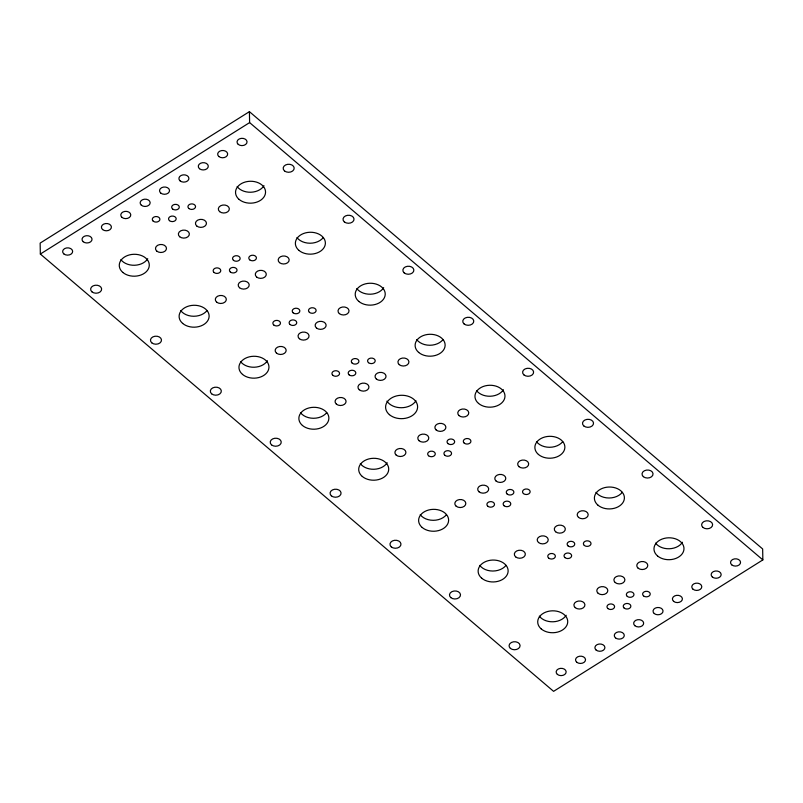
<?xml version="1.0" encoding="UTF-8"?>
<svg xmlns="http://www.w3.org/2000/svg" width="803" height="803" viewBox="0 0 803 803"><rect width="100%" height="100%" fill="white"/><g stroke="black" fill="none" stroke-linecap="round" stroke-linejoin="round"><path stroke-width="1.2" d="M249.412 111.657L40.15 243.098L40.341 254.039L553.588 691.343L762.85 559.902L762.659 548.961L249.412 111.657L249.613 122.598L762.85 559.902M40.341 254.039L249.613 122.598M415.974 400.767A16.01 11.694 -1 0 1 401.51 407.723A16.01 11.694 -1 0 1 386.936 401.149M263.996 185.724A15.016 10.961 -1 0 1 250.847 192.238A15.016 10.961 -1 0 1 237.146 186.607M323.248 237.578A15.016 10.961 -1 0 1 310.038 243.229A15.016 10.961 -1 0 1 296.98 237.588M383.683 287.695A15.016 10.961 -1 0 1 370.534 294.209A15.016 10.961 -1 0 1 356.823 288.578M442.995 339.599A15.016 10.961 -1 0 1 429.786 345.26A15.016 10.961 -1 0 1 416.737 339.619M503.431 389.726A15.016 10.961 -1 0 1 490.282 396.24A15.016 10.961 -1 0 1 476.57 390.609M562.742 441.63A15.016 10.961 -1 0 1 549.533 447.291A15.016 10.961 -1 0 1 536.484 441.65M622.265 492.339A15.016 10.961 -1 0 1 609.055 498.001A15.016 10.961 -1 0 1 595.997 492.359M682.44 542.246A15.016 10.961 -1 0 1 669.29 548.76A15.016 10.961 -1 0 1 655.579 543.129M147.742 258.747A15.016 10.961 -1 0 1 134.593 265.261A15.016 10.961 -1 0 1 120.882 259.63M206.983 310.6A15.016 10.961 -1 0 1 193.774 316.262A15.016 10.961 -1 0 1 180.725 310.62M267.429 360.728A15.016 10.961 -1 0 1 254.28 367.232A15.016 10.961 -1 0 1 240.569 361.601M326.731 412.632A15.016 10.961 -1 0 1 313.521 418.283A15.016 10.961 -1 0 1 300.473 412.642M387.176 462.759A15.016 10.961 -1 0 1 374.027 469.263A15.016 10.961 -1 0 1 360.316 463.632M446.478 514.653A15.016 10.961 -1 0 1 433.269 520.314A15.016 10.961 -1 0 1 420.22 514.673M506 565.372A15.016 10.961 -1 0 1 492.791 571.033A15.016 10.961 -1 0 1 479.742 565.382M566.185 615.279A15.016 10.961 -1 0 1 553.036 621.783A15.016 10.961 -1 0 1 539.325 616.152M673.597 601.347A5.009 3.654 -1 0 0 682.118 600.142A5.009 3.654 -1 0 0 676.517 595.364A5.009 3.654 -1 0 0 673.597 601.347M389.395 414.639A16.01 11.694 -1 0 0 416.677 410.785A16.01 11.694 -1 0 0 398.72 395.488A16.01 11.694 -1 0 0 389.395 414.639M153.192 221.136A3.814 2.78 -1 0 0 159.687 220.223A3.814 2.78 -1 0 0 155.421 216.579A3.814 2.78 -1 0 0 153.192 221.136M169.463 220.654A3.814 2.78 -1 0 0 175.957 219.741A3.814 2.78 -1 0 0 171.681 216.097A3.814 2.78 -1 0 0 169.463 220.654M172.575 208.961A3.814 2.78 -1 0 0 179.069 208.047A3.814 2.78 -1 0 0 174.793 204.404A3.814 2.78 -1 0 0 172.575 208.961M188.835 208.489A3.814 2.78 -1 0 0 195.34 207.565A3.814 2.78 -1 0 0 191.064 203.932A3.814 2.78 -1 0 0 188.835 208.489M214.06 272.478A3.814 2.78 -1 0 0 220.554 271.555A3.814 2.78 -1 0 0 216.288 267.921A3.814 2.78 -1 0 0 214.06 272.478M230.331 271.996A3.814 2.78 -1 0 0 236.825 271.083A3.814 2.78 -1 0 0 232.549 267.439A3.814 2.78 -1 0 0 230.331 271.996M233.442 260.302A3.814 2.78 -1 0 0 239.936 259.389A3.814 2.78 -1 0 0 235.66 255.745A3.814 2.78 -1 0 0 233.442 260.302M249.703 259.831A3.814 2.78 -1 0 0 256.207 258.907A3.814 2.78 -1 0 0 251.931 255.264A3.814 2.78 -1 0 0 249.703 259.831M273.763 324.994A3.814 2.78 -1 0 0 280.257 324.071A3.814 2.78 -1 0 0 275.981 320.437A3.814 2.78 -1 0 0 273.763 324.994M290.034 324.512A3.814 2.78 -1 0 0 296.528 323.599A3.814 2.78 -1 0 0 292.252 319.955A3.814 2.78 -1 0 0 290.034 324.512M293.135 312.819A3.814 2.78 -1 0 0 299.629 311.905A3.814 2.78 -1 0 0 295.363 308.262A3.814 2.78 -1 0 0 293.135 312.819M309.406 312.347A3.814 2.78 -1 0 0 315.9 311.423A3.814 2.78 -1 0 0 311.624 307.78A3.814 2.78 -1 0 0 309.406 312.347M332.844 375.332A3.814 2.78 -1 0 0 339.338 374.409A3.814 2.78 -1 0 0 335.062 370.765A3.814 2.78 -1 0 0 332.844 375.332M349.104 374.85A3.814 2.78 -1 0 0 355.609 373.927A3.814 2.78 -1 0 0 351.333 370.293A3.814 2.78 -1 0 0 349.104 374.85M352.216 363.157A3.814 2.78 -1 0 0 358.71 362.243A3.814 2.78 -1 0 0 354.434 358.6A3.814 2.78 -1 0 0 352.216 363.157M368.487 362.675A3.814 2.78 -1 0 0 374.981 361.762A3.814 2.78 -1 0 0 370.705 358.118A3.814 2.78 -1 0 0 368.487 362.675M428.571 455.763A3.814 2.78 -1 0 0 435.065 454.849A3.814 2.78 -1 0 0 430.799 451.206A3.814 2.78 -1 0 0 428.571 455.763M444.842 455.291A3.814 2.78 -1 0 0 451.336 454.368A3.814 2.78 -1 0 0 447.06 450.724A3.814 2.78 -1 0 0 444.842 455.291M447.944 443.597A3.814 2.78 -1 0 0 454.448 442.674A3.814 2.78 -1 0 0 450.172 439.04A3.814 2.78 -1 0 0 447.944 443.597M464.214 443.115A3.814 2.78 -1 0 0 470.709 442.202A3.814 2.78 -1 0 0 466.443 438.558A3.814 2.78 -1 0 0 464.214 443.115M487.792 506.221A3.814 2.78 -1 0 0 494.287 505.308A3.814 2.78 -1 0 0 490.011 501.664A3.814 2.78 -1 0 0 487.792 506.221M504.063 505.749A3.814 2.78 -1 0 0 510.557 504.826A3.814 2.78 -1 0 0 506.281 501.182A3.814 2.78 -1 0 0 504.063 505.749M507.165 494.056A3.814 2.78 -1 0 0 513.669 493.132A3.814 2.78 -1 0 0 509.393 489.499A3.814 2.78 -1 0 0 507.165 494.056M523.436 493.574A3.814 2.78 -1 0 0 529.93 492.661A3.814 2.78 -1 0 0 525.664 489.017A3.814 2.78 -1 0 0 523.436 493.574M548.66 558.085A3.814 2.78 -1 0 0 555.154 557.162A3.814 2.78 -1 0 0 550.878 553.528A3.814 2.78 -1 0 0 548.66 558.085M564.931 557.603A3.814 2.78 -1 0 0 571.425 556.69A3.814 2.78 -1 0 0 567.149 553.046A3.814 2.78 -1 0 0 564.931 557.603M568.032 545.91A3.814 2.78 -1 0 0 574.526 544.996A3.814 2.78 -1 0 0 570.26 541.352A3.814 2.78 -1 0 0 568.032 545.91M584.303 545.438A3.814 2.78 -1 0 0 590.797 544.514A3.814 2.78 -1 0 0 586.521 540.871A3.814 2.78 -1 0 0 584.303 545.438M607.881 608.544A3.814 2.78 -1 0 0 614.375 607.62A3.814 2.78 -1 0 0 610.099 603.986A3.814 2.78 -1 0 0 607.881 608.544M624.142 608.062A3.814 2.78 -1 0 0 630.646 607.148A3.814 2.78 -1 0 0 626.37 603.505A3.814 2.78 -1 0 0 624.142 608.062M627.253 596.368A3.814 2.78 -1 0 0 633.748 595.455A3.814 2.78 -1 0 0 629.482 591.811A3.814 2.78 -1 0 0 627.253 596.368M643.524 595.886A3.814 2.78 -1 0 0 650.018 594.973A3.814 2.78 -1 0 0 645.742 591.329A3.814 2.78 -1 0 0 643.524 595.886M731.724 564.84A5.009 3.654 -1 0 0 740.256 563.636A5.009 3.654 -1 0 0 734.645 558.858A5.009 3.654 -1 0 0 731.724 564.84M712.351 577.006A5.009 3.654 -1 0 0 720.873 575.801A5.009 3.654 -1 0 0 715.272 571.023A5.009 3.654 -1 0 0 712.351 577.006M692.969 589.181A5.009 3.654 -1 0 0 701.501 587.977A5.009 3.654 -1 0 0 695.89 583.199A5.009 3.654 -1 0 0 692.969 589.181M654.224 613.522A5.009 3.654 -1 0 0 662.746 612.318A5.009 3.654 -1 0 0 657.135 607.54A5.009 3.654 -1 0 0 654.224 613.522M634.842 625.688A5.009 3.654 -1 0 0 643.374 624.483A5.009 3.654 -1 0 0 637.763 619.705A5.009 3.654 -1 0 0 634.842 625.688M615.469 637.863A5.009 3.654 -1 0 0 623.991 636.659A5.009 3.654 -1 0 0 618.38 631.881A5.009 3.654 -1 0 0 615.469 637.863M596.087 650.029A5.009 3.654 -1 0 0 604.619 648.824A5.009 3.654 -1 0 0 599.008 644.046A5.009 3.654 -1 0 0 596.087 650.029M576.715 662.204A5.009 3.654 -1 0 0 585.236 660.999A5.009 3.654 -1 0 0 579.636 656.222A5.009 3.654 -1 0 0 576.715 662.204M557.342 674.369A5.009 3.654 -1 0 0 565.864 673.165A5.009 3.654 -1 0 0 560.253 668.387A5.009 3.654 -1 0 0 557.342 674.369M238.22 144.359A5.009 3.654 -1 0 0 246.752 143.155A5.009 3.654 -1 0 0 241.141 138.377A5.009 3.654 -1 0 0 238.22 144.359M218.848 156.525A5.009 3.654 -1 0 0 227.369 155.32A5.009 3.654 -1 0 0 221.769 150.542A5.009 3.654 -1 0 0 218.848 156.525M199.475 168.7A5.009 3.654 -1 0 0 207.997 167.496A5.009 3.654 -1 0 0 202.386 162.718A5.009 3.654 -1 0 0 199.475 168.7M180.093 180.866A5.009 3.654 -1 0 0 188.625 179.661A5.009 3.654 -1 0 0 183.014 174.883A5.009 3.654 -1 0 0 180.093 180.866M160.72 193.041A5.009 3.654 -1 0 0 169.242 191.837A5.009 3.654 -1 0 0 163.631 187.059A5.009 3.654 -1 0 0 160.72 193.041M141.338 205.207A5.009 3.654 -1 0 0 149.87 204.002A5.009 3.654 -1 0 0 144.259 199.224A5.009 3.654 -1 0 0 141.338 205.207M121.966 217.382A5.009 3.654 -1 0 0 130.487 216.178A5.009 3.654 -1 0 0 124.887 211.4A5.009 3.654 -1 0 0 121.966 217.382M102.593 229.548A5.009 3.654 -1 0 0 111.115 228.343A5.009 3.654 -1 0 0 105.504 223.565A5.009 3.654 -1 0 0 102.593 229.548M83.211 241.723A5.009 3.654 -1 0 0 91.743 240.519A5.009 3.654 -1 0 0 86.132 235.741A5.009 3.654 -1 0 0 83.211 241.723M63.838 253.899A5.009 3.654 -1 0 0 72.36 252.694A5.009 3.654 -1 0 0 66.749 247.906A5.009 3.654 -1 0 0 63.838 253.899M239.093 199.405A15.016 10.961 -1 0 0 264.669 195.802A15.016 10.961 -1 0 0 247.846 181.458A15.016 10.961 -1 0 0 239.093 199.405M196.755 226.004A5.501 4.015 -1 0 0 206.13 224.679A5.501 4.015 -1 0 0 199.967 219.42A5.501 4.015 -1 0 0 196.755 226.004M284.483 170.898A5.501 4.015 -1 0 0 293.858 169.574A5.501 4.015 -1 0 0 287.695 164.314A5.501 4.015 -1 0 0 284.483 170.898M219.641 211.631A5.501 4.015 -1 0 0 229.016 210.306A5.501 4.015 -1 0 0 222.853 205.046A5.501 4.015 -1 0 0 219.641 211.631M298.937 250.395A15.016 10.961 -1 0 0 324.512 246.782A15.016 10.961 -1 0 0 307.69 232.448A15.016 10.961 -1 0 0 298.937 250.395M256.599 276.995A5.501 4.015 -1 0 0 265.974 275.67A5.501 4.015 -1 0 0 259.811 270.41A5.501 4.015 -1 0 0 256.599 276.995M344.326 221.889A5.501 4.015 -1 0 0 353.701 220.564A5.501 4.015 -1 0 0 347.538 215.304A5.501 4.015 -1 0 0 344.326 221.889M279.484 262.611A5.501 4.015 -1 0 0 288.859 261.286A5.501 4.015 -1 0 0 282.696 256.037A5.501 4.015 -1 0 0 279.484 262.611M358.78 301.386A15.016 10.961 -1 0 0 384.356 297.772A15.016 10.961 -1 0 0 367.533 283.439A15.016 10.961 -1 0 0 358.78 301.386M316.442 327.975A5.501 4.015 -1 0 0 325.817 326.65A5.501 4.015 -1 0 0 319.644 321.401A5.501 4.015 -1 0 0 316.442 327.975M404.17 272.869A5.501 4.015 -1 0 0 413.545 271.544A5.501 4.015 -1 0 0 407.382 266.295A5.501 4.015 -1 0 0 404.17 272.869M339.328 313.602A5.501 4.015 -1 0 0 348.703 312.277A5.501 4.015 -1 0 0 342.53 307.017A5.501 4.015 -1 0 0 339.328 313.602M418.684 352.427A15.016 10.961 -1 0 0 444.26 348.813A15.016 10.961 -1 0 0 427.437 334.48A15.016 10.961 -1 0 0 418.684 352.427M376.346 379.016A5.501 4.015 -1 0 0 385.721 377.691A5.501 4.015 -1 0 0 379.558 372.441A5.501 4.015 -1 0 0 376.346 379.016M464.074 323.92A5.501 4.015 -1 0 0 473.449 322.595A5.501 4.015 -1 0 0 467.286 317.336A5.501 4.015 -1 0 0 464.074 323.92M399.232 364.642A5.501 4.015 -1 0 0 408.607 363.317A5.501 4.015 -1 0 0 402.444 358.068A5.501 4.015 -1 0 0 399.232 364.642M478.528 403.417A15.016 10.961 -1 0 0 504.103 399.804A15.016 10.961 -1 0 0 487.28 385.46A15.016 10.961 -1 0 0 478.528 403.417M436.19 430.006A5.501 4.015 -1 0 0 445.565 428.682A5.501 4.015 -1 0 0 439.402 423.422A5.501 4.015 -1 0 0 436.19 430.006M523.917 374.901A5.501 4.015 -1 0 0 533.292 373.576A5.501 4.015 -1 0 0 527.129 368.326A5.501 4.015 -1 0 0 523.917 374.901M459.075 415.633A5.501 4.015 -1 0 0 468.45 414.308A5.501 4.015 -1 0 0 462.287 409.048A5.501 4.015 -1 0 0 459.075 415.633M538.432 454.458A15.016 10.961 -1 0 0 564.007 450.844A15.016 10.961 -1 0 0 547.184 436.511A15.016 10.961 -1 0 0 538.432 454.458M496.093 481.047A5.501 4.015 -1 0 0 505.478 479.722A5.501 4.015 -1 0 0 499.305 474.473A5.501 4.015 -1 0 0 496.093 481.047M583.821 425.951A5.501 4.015 -1 0 0 593.206 424.626A5.501 4.015 -1 0 0 587.033 419.367A5.501 4.015 -1 0 0 583.821 425.951M518.979 466.673A5.501 4.015 -1 0 0 528.364 465.349A5.501 4.015 -1 0 0 522.191 460.099A5.501 4.015 -1 0 0 518.979 466.673M597.954 505.167A15.016 10.961 -1 0 0 623.529 501.554A15.016 10.961 -1 0 0 606.707 487.22A15.016 10.961 -1 0 0 597.954 505.167M555.616 531.767A5.501 4.015 -1 0 0 564.991 530.442A5.501 4.015 -1 0 0 558.818 525.182A5.501 4.015 -1 0 0 555.616 531.767M643.344 476.661A5.501 4.015 -1 0 0 652.719 475.336A5.501 4.015 -1 0 0 646.556 470.076A5.501 4.015 -1 0 0 643.344 476.661M578.501 517.383A5.501 4.015 -1 0 0 587.876 516.058A5.501 4.015 -1 0 0 581.703 510.808A5.501 4.015 -1 0 0 578.501 517.383M657.537 555.937A15.016 10.961 -1 0 0 683.112 552.323A15.016 10.961 -1 0 0 666.289 537.99A15.016 10.961 -1 0 0 657.537 555.937M615.198 582.526A5.501 4.015 -1 0 0 624.573 581.201A5.501 4.015 -1 0 0 618.4 575.952A5.501 4.015 -1 0 0 615.198 582.526M702.926 527.42A5.501 4.015 -1 0 0 712.301 526.095A5.501 4.015 -1 0 0 706.138 520.846A5.501 4.015 -1 0 0 702.926 527.42M638.084 568.153A5.501 4.015 -1 0 0 647.459 566.828A5.501 4.015 -1 0 0 641.296 561.568A5.501 4.015 -1 0 0 638.084 568.153M122.839 272.438A15.016 10.961 -1 0 0 148.414 268.824A15.016 10.961 -1 0 0 131.582 254.481A15.016 10.961 -1 0 0 122.839 272.438M179.671 236.734A5.501 4.015 -1 0 0 189.046 235.409A5.501 4.015 -1 0 0 182.873 230.16A5.501 4.015 -1 0 0 179.671 236.734M91.943 291.84A5.501 4.015 -1 0 0 101.319 290.515A5.501 4.015 -1 0 0 95.145 285.256A5.501 4.015 -1 0 0 91.943 291.84M156.786 251.108A5.501 4.015 -1 0 0 166.161 249.783A5.501 4.015 -1 0 0 159.988 244.534A5.501 4.015 -1 0 0 156.786 251.108M182.672 323.418A15.016 10.961 -1 0 0 208.258 319.805A15.016 10.961 -1 0 0 191.425 305.471A15.016 10.961 -1 0 0 182.672 323.418M239.515 287.725A5.501 4.015 -1 0 0 248.89 286.4A5.501 4.015 -1 0 0 242.717 281.14A5.501 4.015 -1 0 0 239.515 287.725M151.777 342.831A5.501 4.015 -1 0 0 161.162 341.506A5.501 4.015 -1 0 0 154.989 336.246A5.501 4.015 -1 0 0 151.777 342.831M216.619 302.099A5.501 4.015 -1 0 0 226.004 300.774A5.501 4.015 -1 0 0 219.831 295.514A5.501 4.015 -1 0 0 216.619 302.099M242.516 374.409A15.016 10.961 -1 0 0 268.092 370.795A15.016 10.961 -1 0 0 251.269 356.462A15.016 10.961 -1 0 0 242.516 374.409M299.348 338.715A5.501 4.015 -1 0 0 308.733 337.39A5.501 4.015 -1 0 0 302.56 332.131A5.501 4.015 -1 0 0 299.348 338.715M211.621 393.811A5.501 4.015 -1 0 0 221.006 392.486A5.501 4.015 -1 0 0 214.833 387.237A5.501 4.015 -1 0 0 211.621 393.811M276.463 353.089A5.501 4.015 -1 0 0 285.848 351.764A5.501 4.015 -1 0 0 279.675 346.505A5.501 4.015 -1 0 0 276.463 353.089M302.43 425.449A15.016 10.961 -1 0 0 328.005 421.836A15.016 10.961 -1 0 0 311.173 407.502A15.016 10.961 -1 0 0 302.43 425.449M359.262 389.756A5.501 4.015 -1 0 0 368.637 388.431A5.501 4.015 -1 0 0 362.464 383.172A5.501 4.015 -1 0 0 359.262 389.756M271.534 444.862A5.501 4.015 -1 0 0 280.909 443.537A5.501 4.015 -1 0 0 274.736 438.277A5.501 4.015 -1 0 0 271.534 444.862M336.377 404.13A5.501 4.015 -1 0 0 345.752 402.805A5.501 4.015 -1 0 0 339.579 397.545A5.501 4.015 -1 0 0 336.377 404.13M362.263 476.44A15.016 10.961 -1 0 0 387.849 472.826A15.016 10.961 -1 0 0 371.016 458.493A15.016 10.961 -1 0 0 362.263 476.44M419.096 440.737A5.501 4.015 -1 0 0 428.481 439.412A5.501 4.015 -1 0 0 422.308 434.162A5.501 4.015 -1 0 0 419.096 440.737M331.368 495.842A5.501 4.015 -1 0 0 340.753 494.518A5.501 4.015 -1 0 0 334.58 489.268A5.501 4.015 -1 0 0 331.368 495.842M396.21 455.12A5.501 4.015 -1 0 0 405.595 453.795A5.501 4.015 -1 0 0 399.422 448.536A5.501 4.015 -1 0 0 396.21 455.12M422.177 527.481A15.016 10.961 -1 0 0 447.753 523.867A15.016 10.961 -1 0 0 430.93 509.534A15.016 10.961 -1 0 0 422.177 527.481M479.01 491.787A5.501 4.015 -1 0 0 488.385 490.462A5.501 4.015 -1 0 0 482.212 485.203A5.501 4.015 -1 0 0 479.01 491.787M391.282 546.883A5.501 4.015 -1 0 0 400.657 545.558A5.501 4.015 -1 0 0 394.484 540.309A5.501 4.015 -1 0 0 391.282 546.883M456.124 506.161A5.501 4.015 -1 0 0 465.499 504.836A5.501 4.015 -1 0 0 459.326 499.576A5.501 4.015 -1 0 0 456.124 506.161M481.69 578.19A15.016 10.961 -1 0 0 507.265 574.577A15.016 10.961 -1 0 0 490.442 560.243A15.016 10.961 -1 0 0 481.69 578.19M538.522 542.497A5.501 4.015 -1 0 0 547.907 541.172A5.501 4.015 -1 0 0 541.734 535.912A5.501 4.015 -1 0 0 538.522 542.497M450.794 597.603A5.501 4.015 -1 0 0 460.179 596.278A5.501 4.015 -1 0 0 454.006 591.018A5.501 4.015 -1 0 0 450.794 597.603M515.636 556.87A5.501 4.015 -1 0 0 525.021 555.546A5.501 4.015 -1 0 0 518.848 550.286A5.501 4.015 -1 0 0 515.636 556.87M541.272 628.96A15.016 10.961 -1 0 0 566.858 625.346A15.016 10.961 -1 0 0 550.025 611.013A15.016 10.961 -1 0 0 541.272 628.96M598.105 593.266A5.501 4.015 -1 0 0 607.49 591.941A5.501 4.015 -1 0 0 601.317 586.682A5.501 4.015 -1 0 0 598.105 593.266M510.377 648.362A5.501 4.015 -1 0 0 519.762 647.037A5.501 4.015 -1 0 0 513.589 641.788A5.501 4.015 -1 0 0 510.377 648.362M575.219 607.64A5.501 4.015 -1 0 0 584.604 606.315A5.501 4.015 -1 0 0 578.431 601.056A5.501 4.015 -1 0 0 575.219 607.64"/></g></svg>
